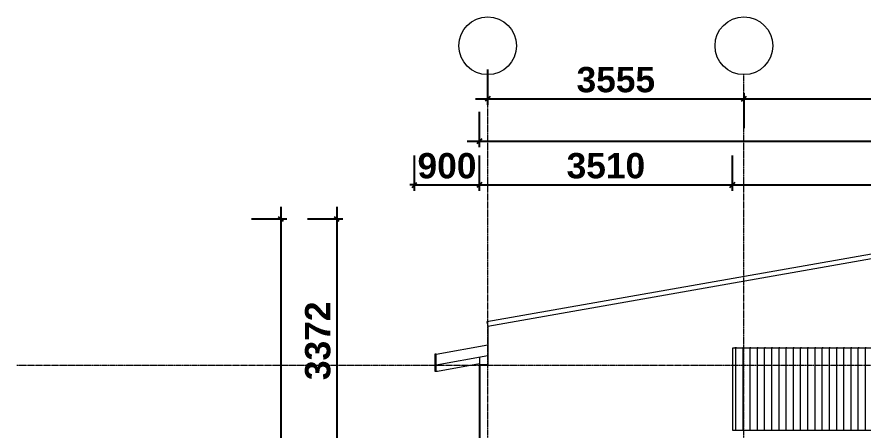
# Model space of a CAD drawing. Header units: inches. Extents: x 22 to 382261, y 22 to 371281.
# Drawn here: x 151585 to 163327, y 147340 to 153066 of the extents above; entities that cross this region are included whole.
import ezdxf

# ---------------------------------------------------------------- set-up
doc = ezdxf.new("R2010")
doc.units = ezdxf.units.IN
doc.header["$MEASUREMENT"] = 0
doc.linetypes.add('Grid Line 1_2_', pattern=[22.225, 12.7, -3.175, 3.175, -3.175])
for name, color, linetype, lineweight in [('A-ANNO-DIMS', 211, 'Continuous', 9), ('A-DETL-GENF', 92, 'Continuous', 9), ('A-DETL-THIN', 151, 'Continuous', 9), ('A-FLOR-LEVL', 51, 'Continuous', 9), ('A-ROOF', 132, 'Continuous', 9), ('A-ROOF-OTLN', 132, 'Continuous', 9), ('A-ROOF-PATT', 132, 'Continuous', 9), ('I-WALL', 2, 'Continuous', 9), ('Q-CASE', 31, 'Continuous', 9), ('S-GRID', 1, 'Continuous', 9), ('S-GRID-IDEN', 1, 'Continuous', 9)]:
    doc.layers.add(name, color=color, linetype=linetype, lineweight=lineweight)
doc.styles.add('Arial_B', font='arialbd.ttf', dxfattribs={"height": 350.793651})
doc.dimstyles.new('2', dxfattribs={"dimscale": 304.8, "dimtxt": 346.888196, "dimasz": 0.221354, "dimexe": 1.338583, "dimexo": 0.0625, "dimgap": 0.278871, "dimtad": 1, "dimdec": 0, "dimzin": 0, "dimdsep": 46, "dimtxsty": 'Arial_B', "dimblk1": 'OBLIQUE', "dimblk2": 'OBLIQUE', "dimsah": 1, "dimcen": 0.09, "dimdle": 0.557743, "dimazin": 0, "dimtfac": 1, "dimtdec": 4, "dimtix": 1, "dimtmove": 0, "dimatfit": 3, "dimfxl": 0.557743, "dimfxlon": 1, "dimtvp": 1, "dimtolj": 1, "dimtzin": 0, "dimarcsym": 2})

# ---------------------------------------------------------------- blocks, each defined once
blk = doc.blocks.new('Roofs 2 - Roofs 2-479373-Approach Elevation')
at = {"layer": 'A-ROOF-PATT'}
h = blk.add_hatch(dxfattribs=at)
h.set_pattern_fill('FP_1', color=256, style=0, pattern_type=2)
h.set_pattern_definition([(90, (-1633.19, 7627.82), (-100, 6e-15), [])])
h.paths.add_polyline_path([(5422, 8185), (5422, 8207), (4819, 8207), (4819, 8197), (-8688, 8197), (-8688, 8185), (4388, 8185)])
at = {"layer": 'A-ROOF'}
blk.add_line((-8688, 8197), (-8688, 8185), dxfattribs=at)
blk = doc.blocks.new('Casework 3 - Casework 3-482897-Approach Elevation')
at = {"layer": 'Q-CASE', "lineweight": 35}
blk.add_line((-8728, 7046), (-8728, 7049), dxfattribs=at)
blk = doc.blocks.new('Casework 16 - Casework 16-903805-Approach Elevation')
at = {"layer": 'Q-CASE'}
for p, q in [((-3708, 10033), (-12134, 8547)), ((-12123, 8488), (-3708, 9972)), ((-12134, 8547), (-12123, 8488))]:
    blk.add_line(p, q, dxfattribs=at)
blk = doc.blocks.new('Grid - Grid Head - Circle-749417-Approach Elevation')
at = {"layer": 'S-GRID-IDEN'}
blk.add_circle((-12123, 12376), 400, dxfattribs=at)
blk = doc.blocks.new('_Oblique')
at = {"color": 0, "linetype": 'ByBlock', "lineweight": -2}
blk.add_line((-0.5, -0.5), (0.5, 0.5), dxfattribs=at)
blk = doc.blocks.new('*D5064')
at = {"layer": 'A-ANNO-DIMS', "color": 0, "lineweight": -2, "transparency": 16777216}
for p, q in [((158118, 151850), (158118, 152339)), ((161673, 152012), (161673, 151523)), ((157948, 151931), (161843, 151931))]:
    blk.add_line(p, q, dxfattribs=at)
at = {"layer": 'Defpoints', "color": 0, "transparency": 16777216}
for p in [(161673, 152031), (158118, 151831), (161673, 151931)]:
    blk.add_point(p, dxfattribs=at)
at = {"layer": 'A-ANNO-DIMS', "color": 0, "lineweight": -2, "transparency": 16777216, "xscale": 67.46874999999999, "yscale": 67.46874999999999, "zscale": 67.46874999999999, "rotation": 180}
blk.add_blockref('_Oblique', (158118, 151931), dxfattribs=at)
at = {"layer": 'A-ANNO-DIMS', "color": 0, "lineweight": -2, "transparency": 16777216, "xscale": 67.46874999999999, "yscale": 67.46874999999999, "zscale": 67.46874999999999}
blk.add_blockref('_Oblique', (161673, 151931), dxfattribs=at)
at = {"layer": 'A-ANNO-DIMS', "color": 0, "transparency": 16777216, "insert": (159896, 152195), "char_height": 350.8, "width": 746.25, "attachment_point": 5, "style": 'Arial_B'}
blk.add_mtext('\\A1;3555', dxfattribs=at)
blk = doc.blocks.new('*D5065')
at = {"layer": 'A-ANNO-DIMS', "color": 0, "lineweight": -2, "transparency": 16777216}
for p, q in [((161673, 152012), (161673, 151523)), ((168203, 152012), (168203, 151523)), ((161503, 151931), (168373, 151931))]:
    blk.add_line(p, q, dxfattribs=at)
at = {"layer": 'Defpoints', "color": 0, "transparency": 16777216}
for p in [(161673, 152031), (168203, 152031), (168203, 151931)]:
    blk.add_point(p, dxfattribs=at)
at = {"layer": 'A-ANNO-DIMS', "color": 0, "lineweight": -2, "transparency": 16777216, "xscale": 67.46874999999999, "yscale": 67.46874999999999, "zscale": 67.46874999999999, "rotation": 180}
blk.add_blockref('_Oblique', (161673, 151931), dxfattribs=at)
at = {"layer": 'A-ANNO-DIMS', "color": 0, "lineweight": -2, "transparency": 16777216, "xscale": 67.46874999999999, "yscale": 67.46874999999999, "zscale": 67.46874999999999}
blk.add_blockref('_Oblique', (168203, 151931), dxfattribs=at)
at = {"layer": 'A-ANNO-DIMS', "color": 0, "transparency": 16777216, "insert": (164938, 152195), "char_height": 350.8, "width": 746.25, "attachment_point": 5, "style": 'Arial_B'}
blk.add_mtext('\\A1;6530', dxfattribs=at)
blk = doc.blocks.new('*D5068')
at = {"layer": 'A-ANNO-DIMS', "color": 0, "lineweight": -2, "transparency": 16777216}
for p, q in [((158003, 151262), (158003, 151751)), ((175063, 151262), (175063, 151751)), ((157833, 151343), (175233, 151343))]:
    blk.add_line(p, q, dxfattribs=at)
at = {"layer": 'Defpoints', "color": 0, "transparency": 16777216}
for p in [(158003, 151243), (175063, 151343), (175063, 151243)]:
    blk.add_point(p, dxfattribs=at)
at = {"layer": 'A-ANNO-DIMS', "color": 0, "lineweight": -2, "transparency": 16777216, "xscale": 67.46874999999999, "yscale": 67.46874999999999, "zscale": 67.46874999999999, "rotation": 180}
blk.add_blockref('_Oblique', (158003, 151343), dxfattribs=at)
at = {"layer": 'A-ANNO-DIMS', "color": 0, "lineweight": -2, "transparency": 16777216, "xscale": 67.46874999999999, "yscale": 67.46874999999999, "zscale": 67.46874999999999}
blk.add_blockref('_Oblique', (175063, 151343), dxfattribs=at)
at = {"layer": 'A-ANNO-DIMS', "color": 0, "transparency": 16777216, "insert": (166533, 151607), "char_height": 350.8, "width": 932.81, "attachment_point": 5, "style": 'Arial_B'}
blk.add_mtext('\\A1;17060', dxfattribs=at)
blk = doc.blocks.new('*D5069')
at = {"layer": 'A-ANNO-DIMS', "color": 0, "lineweight": -2, "transparency": 16777216}
for p, q in [((157103, 150657), (157103, 151146)), ((158003, 150657), (158003, 151146)), ((157103, 150738), (157036, 150738)), ((157103, 150738), (158003, 150738)), ((158003, 150738), (158070, 150738))]:
    blk.add_line(p, q, dxfattribs=at)
at = {"layer": 'Defpoints', "color": 0, "transparency": 16777216}
for p in [(158003, 150738), (157103, 150638), (158003, 150638)]:
    blk.add_point(p, dxfattribs=at)
at = {"layer": 'A-ANNO-DIMS', "color": 0, "lineweight": -2, "transparency": 16777216, "xscale": 67.46874999999999, "yscale": 67.46874999999999, "zscale": 67.46874999999999}
blk.add_blockref('_Oblique', (157103, 150738), dxfattribs=at)
at = {"layer": 'A-ANNO-DIMS', "color": 0, "lineweight": -2, "transparency": 16777216, "xscale": 67.46874999999999, "yscale": 67.46874999999999, "zscale": 67.46874999999999, "rotation": 180}
blk.add_blockref('_Oblique', (158003, 150738), dxfattribs=at)
at = {"layer": 'A-ANNO-DIMS', "color": 0, "transparency": 16777216, "insert": (157553, 151002), "char_height": 350.8, "width": 559.69, "attachment_point": 5, "style": 'Arial_B'}
blk.add_mtext('\\A1;900', dxfattribs=at)
blk = doc.blocks.new('*D5070')
at = {"layer": 'A-ANNO-DIMS', "color": 0, "lineweight": -2, "transparency": 16777216}
for p, q in [((158003, 150657), (158003, 151146)), ((161513, 150657), (161513, 151146)), ((157833, 150738), (161683, 150738))]:
    blk.add_line(p, q, dxfattribs=at)
at = {"layer": 'Defpoints', "color": 0, "transparency": 16777216}
for p in [(161513, 150738), (158003, 150638), (161513, 150638)]:
    blk.add_point(p, dxfattribs=at)
at = {"layer": 'A-ANNO-DIMS', "color": 0, "lineweight": -2, "transparency": 16777216, "xscale": 67.46874999999999, "yscale": 67.46874999999999, "zscale": 67.46874999999999, "rotation": 180}
blk.add_blockref('_Oblique', (158003, 150738), dxfattribs=at)
at = {"layer": 'A-ANNO-DIMS', "color": 0, "lineweight": -2, "transparency": 16777216, "xscale": 67.46874999999999, "yscale": 67.46874999999999, "zscale": 67.46874999999999}
blk.add_blockref('_Oblique', (161513, 150738), dxfattribs=at)
at = {"layer": 'A-ANNO-DIMS', "color": 0, "transparency": 16777216, "insert": (159758, 151002), "char_height": 350.8, "width": 746.25, "attachment_point": 5, "style": 'Arial_B'}
blk.add_mtext('\\A1;3510', dxfattribs=at)
blk = doc.blocks.new('*D5071')
at = {"layer": 'A-ANNO-DIMS', "color": 0, "lineweight": -2, "transparency": 16777216}
for p, q in [((161513, 150657), (161513, 151146)), ((175063, 150657), (175063, 151146)), ((161343, 150738), (175233, 150738))]:
    blk.add_line(p, q, dxfattribs=at)
at = {"layer": 'Defpoints', "color": 0, "transparency": 16777216}
for p in [(175063, 150738), (161513, 150638), (175063, 150638)]:
    blk.add_point(p, dxfattribs=at)
at = {"layer": 'A-ANNO-DIMS', "color": 0, "lineweight": -2, "transparency": 16777216, "xscale": 67.46874999999999, "yscale": 67.46874999999999, "zscale": 67.46874999999999, "rotation": 180}
blk.add_blockref('_Oblique', (161513, 150738), dxfattribs=at)
at = {"layer": 'A-ANNO-DIMS', "color": 0, "lineweight": -2, "transparency": 16777216, "xscale": 67.46874999999999, "yscale": 67.46874999999999, "zscale": 67.46874999999999}
blk.add_blockref('_Oblique', (175063, 150738), dxfattribs=at)
at = {"layer": 'A-ANNO-DIMS', "color": 0, "transparency": 16777216, "insert": (168288, 151002), "char_height": 350.8, "width": 932.81, "attachment_point": 5, "style": 'Arial_B'}
blk.add_mtext('\\A1;13550', dxfattribs=at)
blk = doc.blocks.new('*D5072')
at = {"layer": 'A-ANNO-DIMS', "color": 0, "lineweight": -2, "transparency": 16777216}
for p, q in [((156025, 150433), (156025, 146721)), ((156106, 150263), (155617, 150263)), ((156106, 146891), (155617, 146891))]:
    blk.add_line(p, q, dxfattribs=at)
at = {"layer": 'Defpoints', "color": 0, "transparency": 16777216}
for p in [(156125, 150263), (156025, 146891), (156125, 146891)]:
    blk.add_point(p, dxfattribs=at)
at = {"layer": 'A-ANNO-DIMS', "color": 0, "lineweight": -2, "transparency": 16777216, "xscale": 67.46874999999999, "yscale": 67.46874999999999, "zscale": 67.46874999999999}
for p, rotation in [((156025, 150263), 90), ((156025, 146891), 270)]:
    blk.add_blockref('_Oblique', p, dxfattribs=dict(at, rotation=rotation))
at = {"layer": 'A-ANNO-DIMS', "color": 0, "transparency": 16777216, "insert": (155761, 148577), "char_height": 350.8, "width": 746.25, "attachment_point": 5, "rotation": 90, "style": 'Arial_B'}
blk.add_mtext('\\A1;3372', dxfattribs=at)
blk = doc.blocks.new('*D5075')
at = {"layer": 'A-ANNO-DIMS', "color": 0, "lineweight": -2, "transparency": 16777216}
for p, q in [((155250, 140071), (155250, 150433)), ((155331, 150263), (154842, 150263)), ((155169, 140241), (155658, 140241))]:
    blk.add_line(p, q, dxfattribs=at)
at = {"layer": 'Defpoints', "color": 0, "transparency": 16777216}
for p in [(155250, 150263), (155350, 150263), (155150, 140241)]:
    blk.add_point(p, dxfattribs=at)
at = {"layer": 'A-ANNO-DIMS', "color": 0, "lineweight": -2, "transparency": 16777216, "xscale": 67.46874999999999, "yscale": 67.46874999999999, "zscale": 67.46874999999999}
for p, rotation in [((155250, 150263), 90), ((155250, 140241), 270)]:
    blk.add_blockref('_Oblique', p, dxfattribs=dict(at, rotation=rotation))
at = {"layer": 'A-ANNO-DIMS', "color": 0, "transparency": 16777216, "insert": (154986, 145252), "char_height": 350.8, "width": 932.81, "attachment_point": 5, "rotation": 90, "style": 'Arial_B'}
blk.add_mtext('\\A1;10022', dxfattribs=at)

msp = doc.modelspace()

# ---------------------------------------------------------------- hatches: boundary and pattern name
at = {"layer": 'A-DETL-GENF'}
h = msp.add_hatch(dxfattribs=at)
h.set_pattern_fill('FP_2', color=174, style=0, pattern_type=2)
h.set_pattern_definition([(90, (167561.11, 141490.66), (-100, 6e-15), [])])
h.paths.add_polyline_path([(169508, 147339.8), (175663, 147339.8), (175663, 148475.4), (161513, 148475.4), (161513, 147339.8), (168654.4, 147339.8)])

# ---------------------------------------------------------------- linework, layer by layer
at = {"layer": 'A-DETL-THIN'}
for p, q in [((175663, 148475.4), (161513, 148475.4)), ((161513, 148475.4), (161513, 147339.8)), ((161513, 147339.8), (175663, 147339.8))]:
    msp.add_line(p, q, dxfattribs=at)
at = {"layer": 'A-FLOR-LEVL', "linetype": 'Grid Line 1_2_'}
msp.add_line((151584.8, 148240.7), (181982.2, 148240.7), dxfattribs=at)
at = {"layer": 'A-ROOF'}
for p, q in [((157403, 148393), (158118, 148519)), ((158118, 148366.7), (157403, 148240.7))]:
    msp.add_line(p, q, dxfattribs=at)
at = {"layer": 'A-ROOF-OTLN'}
for p, q in [((157384, 148393), (157384, 148158)), ((157403, 148393), (157384, 148393)), ((157403, 148158), (157403, 148393)), ((157423.6, 148158), (158003, 148260.1)), ((157384, 148158), (157423.6, 148158))]:
    msp.add_line(p, q, dxfattribs=at)
at = {"layer": 'I-WALL'}
for p, q in [((158118, 148779), (158118, 148240.7)), ((158003, 148346.5), (158003, 148240.7))]:
    msp.add_line(p, q, dxfattribs=at)
at = {"layer": 'I-WALL', "lineweight": 25}
for p, q in [((158118, 148240.7), (158003, 148240.7)), ((158003, 148240.7), (158003, 143946.4))]:
    msp.add_line(p, q, dxfattribs=at)
at = {"layer": 'S-GRID', "linetype": 'Grid Line 1_2_'}
for p, q in [((158118, 139840.7), (158118, 152266.5)), ((161673, 139840.7), (161673, 152266.5))]:
    msp.add_line(p, q, dxfattribs=at)

# ---------------------------------------------------------------- block references
at = {"layer": 'A-ROOF'}
msp.add_blockref('Roofs 2 - Roofs 2-479373-Approach Elevation', (170241.2, 140290.7), dxfattribs=at)
at = {"layer": 'Q-CASE'}
msp.add_blockref('Casework 16 - Casework 16-903805-Approach Elevation', (170241.2, 140290.7), dxfattribs=at)
at = {"layer": 'Q-CASE', "lineweight": 35}
msp.add_blockref('Casework 3 - Casework 3-482897-Approach Elevation', (170241.2, 140290.7), dxfattribs=at)
at = {"layer": 'S-GRID-IDEN'}
for p in [(170241.2, 140290.7), (173796.2, 140290.7)]:
    msp.add_blockref('Grid - Grid Head - Circle-749417-Approach Elevation', p, dxfattribs=at)

# ---------------------------------------------------------------- dimensions: what is measured, and where the dimension line sits
at = {"layer": 'A-ANNO-DIMS'}
for base, p1, p2, override, picture, middle in [((161673, 151931.3), (158118, 151831.3), (161673, 152031.3), {"dimpost": '<>', "dimfxl": 3560.621435}, '*D5064', (159895.5, 152195.5)), ((168203, 151931.3), (161673, 152031.3), (168203, 152031.3), {"dimpost": '<>', "dimfxl": 6530}, '*D5065', (164938, 152195.5)), ((175063, 151342.6), (158003, 151242.6), (175063, 151242.6), {"dimpost": '<>', "dimfxl": 17060}, '*D5068', (166533, 151606.7)), ((158003, 150738.1), (157103, 150638.1), (158003, 150638.1), {"dimpost": '<>', "dimfxl": 900}, '*D5069', (157553, 151002.4)), ((161513, 150738.1), (158003, 150638.1), (161513, 150638.1), {"dimpost": '<>', "dimfxl": 3510}, '*D5070', (159758, 151002.2)), ((175063, 150738.1), (161513, 150638.1), (175063, 150638.1), {"dimpost": '<>', "dimfxl": 13550}, '*D5071', (168288, 151002.2))]:
    dim = msp.add_linear_dim(base=base, p1=p1, p2=p2, dimstyle='2', override=override, dxfattribs=at)
    dim.commit()
    dim.dimension.update_dxf_attribs({"geometry": picture, "text_midpoint": middle})
for base, p1, p2, override, picture, middle in [((155249.9, 150262.8), (155149.9, 140240.7), (155349.9, 150262.8), {"dimpost": '<>', "dimfxl": 10024.174701}, '*D5075', (154985.8, 145251.8)), ((156024.9, 146890.7), (156124.9, 150262.8), (156124.9, 146890.7), {"dimpost": '<>', "dimfxl": 3372.179326}, '*D5072', (155760.8, 148576.8))]:
    dim = msp.add_linear_dim(base=base, p1=p1, p2=p2, angle=90, dimstyle='2', override=override, dxfattribs=at)
    dim.commit()
    dim.dimension.update_dxf_attribs({"geometry": picture, "text_midpoint": middle})

doc.saveas('drawing.dxf')
